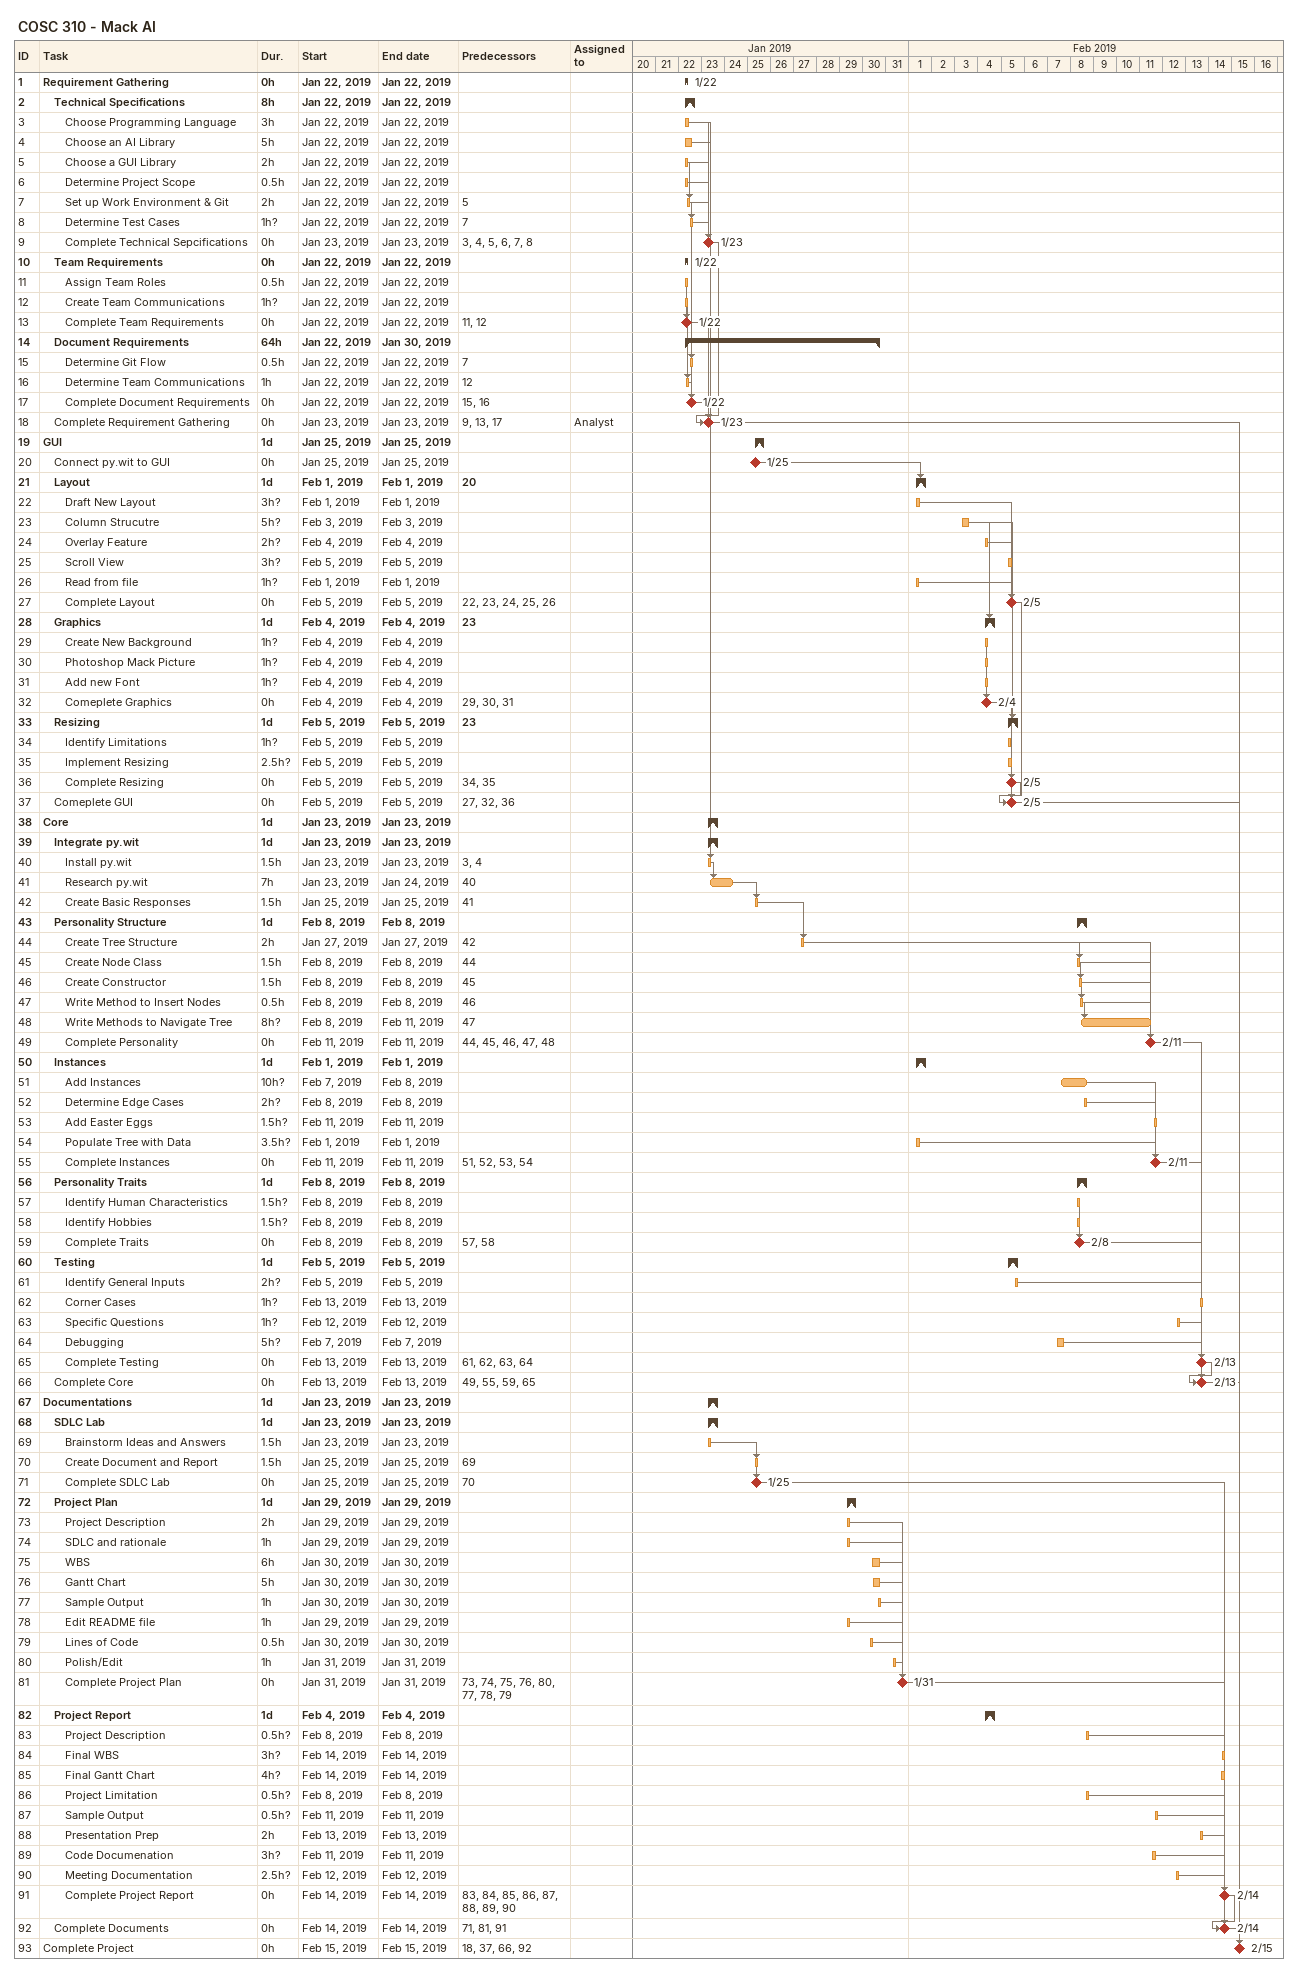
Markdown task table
COSC 310 - Mack AI

| ID | Level | Task | Duration | Start | Finish | Predecessors | Resources |
|---|---|---|---|---|---|---|---|
| 1 | 1 | **Requirement Gathering** | 0h | 2019-01-22 | 2019-01-22 |  |  |
| 2 | 2 | **Technical Specifications** | 8h | 2019-01-22 | 2019-01-22 |  |  |
| 3 | 3 | Choose Programming Language | 3h | 2019-01-22 | 2019-01-22 |  |  |
| 4 | 3 | Choose an AI Library | 5h | 2019-01-22 | 2019-01-22 |  |  |
| 5 | 3 | Choose a GUI Library | 2h | 2019-01-22 | 2019-01-22 |  |  |
| 6 | 3 | Determine Project Scope | 0.5h | 2019-01-22 | 2019-01-22 |  |  |
| 7 | 3 | Set up Work Environment & Git | 2h | 2019-01-22 | 2019-01-22 | 5 |  |
| 8 | 3 | Determine Test Cases | 1h? | 2019-01-22 | 2019-01-22 | 7 |  |
| 9 | 3 | Complete Technical Sepcifications | 0h | 2019-01-23 | 2019-01-23 | 3, 4, 5, 6, 7, 8 |  |
| 10 | 2 | **Team Requirements** | 0h | 2019-01-22 | 2019-01-22 |  |  |
| 11 | 3 | Assign Team Roles | 0.5h | 2019-01-22 | 2019-01-22 |  |  |
| 12 | 3 | Create Team Communications | 1h? | 2019-01-22 | 2019-01-22 |  |  |
| 13 | 3 | Complete Team Requirements | 0h | 2019-01-22 | 2019-01-22 | 11, 12 |  |
| 14 | 2 | **Document Requirements** | 64h | 2019-01-22 | 2019-01-30 |  |  |
| 15 | 3 | Determine Git Flow | 0.5h | 2019-01-22 | 2019-01-22 | 7 |  |
| 16 | 3 | Determine Team Communications | 1h | 2019-01-22 | 2019-01-22 | 12 |  |
| 17 | 3 | Complete Document Requirements | 0h | 2019-01-22 | 2019-01-22 | 15, 16 |  |
| 18 | 2 | Complete Requirement Gathering | 0h | 2019-01-23 | 2019-01-23 | 9, 13, 17 | Analyst |
| 19 | 1 | **GUI** | 1d | 2019-01-25 | 2019-01-25 |  |  |
| 20 | 2 | Connect py.wit to GUI | 0h | 2019-01-25 | 2019-01-25 |  |  |
| 21 | 2 | **Layout** | 1d | 2019-02-01 | 2019-02-01 | 20 |  |
| 22 | 3 | Draft New Layout | 3h? | 2019-02-01 | 2019-02-01 |  |  |
| 23 | 3 | Column Strucutre | 5h? | 2019-02-03 | 2019-02-03 |  |  |
| 24 | 3 | Overlay Feature | 2h? | 2019-02-04 | 2019-02-04 |  |  |
| 25 | 3 | Scroll View | 3h? | 2019-02-05 | 2019-02-05 |  |  |
| 26 | 3 | Read from file | 1h? | 2019-02-01 | 2019-02-01 |  |  |
| 27 | 3 | Complete Layout | 0h | 2019-02-05 | 2019-02-05 | 22, 23, 24, 25, 26 |  |
| 28 | 2 | **Graphics** | 1d | 2019-02-04 | 2019-02-04 | 23 |  |
| 29 | 3 | Create New Background | 1h? | 2019-02-04 | 2019-02-04 |  |  |
| 30 | 3 | Photoshop Mack Picture | 1h? | 2019-02-04 | 2019-02-04 |  |  |
| 31 | 3 | Add new Font | 1h? | 2019-02-04 | 2019-02-04 |  |  |
| 32 | 3 | Comeplete Graphics | 0h | 2019-02-04 | 2019-02-04 | 29, 30, 31 |  |
| 33 | 2 | **Resizing** | 1d | 2019-02-05 | 2019-02-05 | 23 |  |
| 34 | 3 | Identify Limitations | 1h? | 2019-02-05 | 2019-02-05 |  |  |
| 35 | 3 | Implement Resizing | 2.5h? | 2019-02-05 | 2019-02-05 |  |  |
| 36 | 3 | Complete Resizing | 0h | 2019-02-05 | 2019-02-05 | 34, 35 |  |
| 37 | 2 | Comeplete GUI | 0h | 2019-02-05 | 2019-02-05 | 27, 32, 36 |  |
| 38 | 1 | **Core** | 1d | 2019-01-23 | 2019-01-23 |  |  |
| 39 | 2 | **Integrate py.wit** | 1d | 2019-01-23 | 2019-01-23 |  |  |
| 40 | 3 | Install py.wit | 1.5h | 2019-01-23 | 2019-01-23 | 3, 4 |  |
| 41 | 3 | Research py.wit | 7h | 2019-01-23 | 2019-01-24 | 40 |  |
| 42 | 3 | Create Basic Responses | 1.5h | 2019-01-25 | 2019-01-25 | 41 |  |
| 43 | 2 | **Personality Structure** | 1d | 2019-02-08 | 2019-02-08 |  |  |
| 44 | 3 | Create Tree Structure | 2h | 2019-01-27 | 2019-01-27 | 42 |  |
| 45 | 3 | Create Node Class | 1.5h | 2019-02-08 | 2019-02-08 | 44 |  |
| 46 | 3 | Create Constructor | 1.5h | 2019-02-08 | 2019-02-08 | 45 |  |
| 47 | 3 | Write Method to Insert Nodes | 0.5h | 2019-02-08 | 2019-02-08 | 46 |  |
| 48 | 3 | Write Methods to Navigate Tree | 8h? | 2019-02-08 | 2019-02-11 | 47 |  |
| 49 | 3 | Complete Personality | 0h | 2019-02-11 | 2019-02-11 | 44, 45, 46, 47, 48 |  |
| 50 | 2 | **Instances** | 1d | 2019-02-01 | 2019-02-01 |  |  |
| 51 | 3 | Add Instances | 10h? | 2019-02-07 | 2019-02-08 |  |  |
| 52 | 3 | Determine Edge Cases | 2h? | 2019-02-08 | 2019-02-08 |  |  |
| 53 | 3 | Add Easter Eggs | 1.5h? | 2019-02-11 | 2019-02-11 |  |  |
| 54 | 3 | Populate Tree with Data | 3.5h? | 2019-02-01 | 2019-02-01 |  |  |
| 55 | 3 | Complete Instances | 0h | 2019-02-11 | 2019-02-11 | 51, 52, 53, 54 |  |
| 56 | 2 | **Personality Traits** | 1d | 2019-02-08 | 2019-02-08 |  |  |
| 57 | 3 | Identify Human Characteristics | 1.5h? | 2019-02-08 | 2019-02-08 |  |  |
| 58 | 3 | Identify Hobbies | 1.5h? | 2019-02-08 | 2019-02-08 |  |  |
| 59 | 3 | Complete Traits | 0h | 2019-02-08 | 2019-02-08 | 57, 58 |  |
| 60 | 2 | **Testing** | 1d | 2019-02-05 | 2019-02-05 |  |  |
| 61 | 3 | Identify General Inputs | 2h? | 2019-02-05 | 2019-02-05 |  |  |
| 62 | 3 | Corner Cases | 1h? | 2019-02-13 | 2019-02-13 |  |  |
| 63 | 3 | Specific Questions | 1h? | 2019-02-12 | 2019-02-12 |  |  |
| 64 | 3 | Debugging | 5h? | 2019-02-07 | 2019-02-07 |  |  |
| 65 | 3 | Complete Testing | 0h | 2019-02-13 | 2019-02-13 | 61, 62, 63, 64 |  |
| 66 | 2 | Complete Core | 0h | 2019-02-13 | 2019-02-13 | 49, 55, 59, 65 |  |
| 67 | 1 | **Documentations** | 1d | 2019-01-23 | 2019-01-23 |  |  |
| 68 | 2 | **SDLC Lab** | 1d | 2019-01-23 | 2019-01-23 |  |  |
| 69 | 3 | Brainstorm Ideas and Answers | 1.5h | 2019-01-23 | 2019-01-23 |  |  |
| 70 | 3 | Create Document and Report | 1.5h | 2019-01-25 | 2019-01-25 | 69 |  |
| 71 | 3 | Complete SDLC Lab | 0h | 2019-01-25 | 2019-01-25 | 70 |  |
| 72 | 2 | **Project Plan** | 1d | 2019-01-29 | 2019-01-29 |  |  |
| 73 | 3 | Project Description | 2h | 2019-01-29 | 2019-01-29 |  |  |
| 74 | 3 | SDLC and rationale | 1h | 2019-01-29 | 2019-01-29 |  |  |
| 75 | 3 | WBS | 6h | 2019-01-30 | 2019-01-30 |  |  |
| 76 | 3 | Gantt Chart | 5h | 2019-01-30 | 2019-01-30 |  |  |
| 77 | 3 | Sample Output | 1h | 2019-01-30 | 2019-01-30 |  |  |
| 78 | 3 | Edit README file | 1h | 2019-01-29 | 2019-01-29 |  |  |
| 79 | 3 | Lines of Code | 0.5h | 2019-01-30 | 2019-01-30 |  |  |
| 80 | 3 | Polish/Edit | 1h | 2019-01-31 | 2019-01-31 |  |  |
| 81 | 3 | Complete Project Plan | 0h | 2019-01-31 | 2019-01-31 | 73, 74, 75, 76, 80, 77, 78, 79 |  |
| 82 | 2 | **Project Report** | 1d | 2019-02-04 | 2019-02-04 |  |  |
| 83 | 3 | Project Description | 0.5h? | 2019-02-08 | 2019-02-08 |  |  |
| 84 | 3 | Final WBS | 3h? | 2019-02-14 | 2019-02-14 |  |  |
| 85 | 3 | Final Gantt Chart | 4h? | 2019-02-14 | 2019-02-14 |  |  |
| 86 | 3 | Project Limitation | 0.5h? | 2019-02-08 | 2019-02-08 |  |  |
| 87 | 3 | Sample Output | 0.5h? | 2019-02-11 | 2019-02-11 |  |  |
| 88 | 3 | Presentation Prep | 2h | 2019-02-13 | 2019-02-13 |  |  |
| 89 | 3 | Code Documenation | 3h? | 2019-02-11 | 2019-02-11 |  |  |
| 90 | 3 | Meeting Documentation | 2.5h? | 2019-02-12 | 2019-02-12 |  |  |
| 91 | 3 | Complete Project Report | 0h | 2019-02-14 | 2019-02-14 | 83, 84, 85, 86, 87, 88, 89, 90 |  |
| 92 | 2 | Complete Documents | 0h | 2019-02-14 | 2019-02-14 | 71, 81, 91 |  |
| 93 | 1 | Complete Project | 0h | 2019-02-15 | 2019-02-15 | 18, 37, 66, 92 |  |
